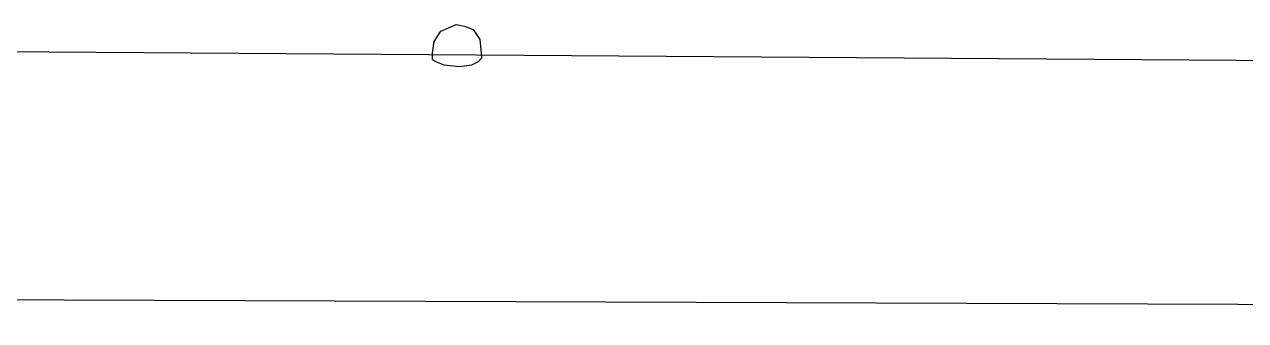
# Model space of a CAD drawing. Extents: x 526 to 2267, y -112 to 246.
# Drawn here: x 1336.1 to 1390.9, y 81.3 to 94.6 of the extents above; entities that cross this region are included whole.
import ezdxf

# ---------------------------------------------------------------- set-up
doc = ezdxf.new("R2010")
doc.units = 0
doc.header["$MEASUREMENT"] = 0
doc.layers.get('0').update_dxf_attribs({"linetype": 'CONTINUOUS'})

msp = doc.modelspace()

# ---------------------------------------------------------------- linework, layer by layer
at = {"linetype": 'Continuous'}
for points in [[(1354.379, 93.05), (1354.379, 93.278), (1354.454, 93.812), (1354.76, 94.271), (1355.444, 94.574), (1355.825, 94.499), (1356.206, 94.346), (1356.512, 93.89), (1356.587, 93.128), (1356.587, 93.05), (1356.437, 92.897), (1356.131, 92.744), (1355.597, 92.669), (1354.91, 92.744), (1354.529, 92.897), (1354.379, 92.975), (1354.379, 93.05)], [(1335.014, 93.356), (1635.81, 91.241)], [(1335.014, 93.356), (1635.81, 91.241)], [(1335.014, 93.356), (1635.81, 91.241)], [(1585.049, 81.252), (1159.535, 82.835)]]:
    msp.add_lwpolyline(points, dxfattribs=at)

doc.saveas('drawing.dxf')
